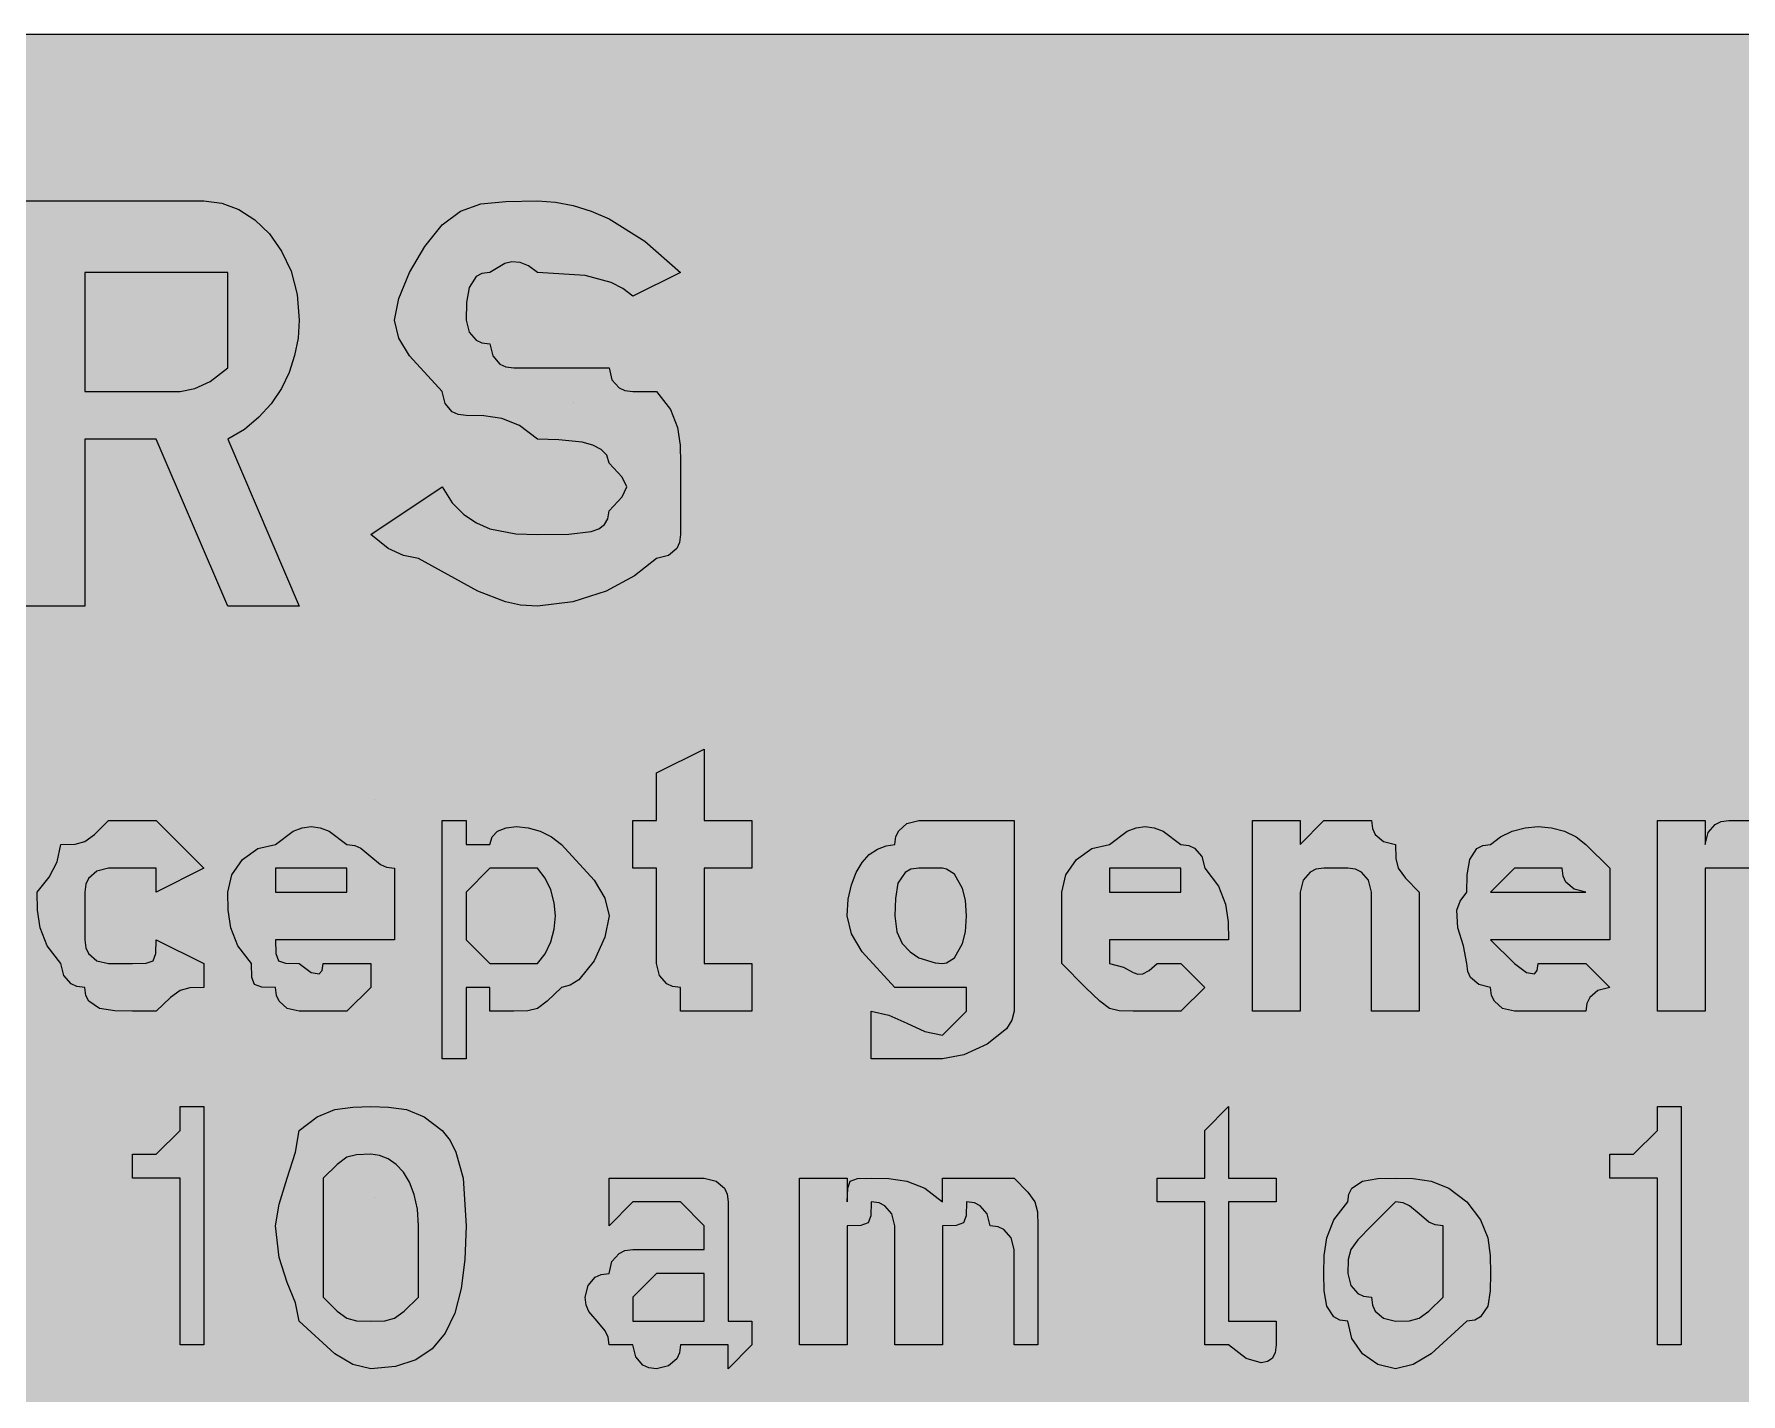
# Model space of a CAD drawing. Header units: metres. Extents: x 10 to 558, y 11 to 259.
# Drawn here: x 364.8 to 450.8, y 190.5 to 259 of the extents above; entities that cross this region are included whole.
import ezdxf

# ---------------------------------------------------------------- set-up
doc = ezdxf.new("R2010")
doc.units = ezdxf.units.M
for name, color, linetype, true_color in [('FILL_FIREBRICK_C36B00', 7, 'Continuous', 0xc36b00), ('FILL_WHITE_FFFFFF', 7, 'Continuous', 0xffffff), ('STROKE_WHITE_FFFFFF', 7, 'Continuous', 0xffffff)]:
    doc.layers.add(name, color=color, linetype=linetype, true_color=true_color)

msp = doc.modelspace()

# ---------------------------------------------------------------- hatches: boundary and pattern name
at = {"layer": 'FILL_FIREBRICK_C36B00', "true_color": 0xc36b00}
h = msp.add_hatch(color=7, dxfattribs=at)
h.dxf.hatch_style = 1
h.paths.add_polyline_path([(551.8, 258.91), (552.54, 258.75), (553.8, 258.21), (554.83, 257.44), (555.75, 256.56), (556.54, 256.06), (557.14, 255.47), (557.56, 254.83), (557.85, 254.16), (558.11, 252.85), (558.15, 251.76), (558.15, 17.76), (558.15, 15.36), (555.75, 12.96), (554.83, 12.08), (553.8, 11.31), (552.54, 10.77), (551.8, 10.61), (550.95, 10.56), (16.95, 10.56), (16.05, 10.58), (15.15, 10.71), (14.25, 11.07), (13.35, 11.76), (12.6, 11.91), (11.83, 12.27), (10.95, 12.96), (10.55, 13.46), (10.26, 14.05), (9.9, 15.36), (9.75, 17.76), (9.75, 251.76), (9.75, 254.16), (9.94, 255.04), (10.35, 255.81), (10.95, 256.56), (11.83, 257.25), (12.6, 257.61), (13.35, 257.76), (14.25, 258.45), (15.15, 258.81), (16.05, 258.94), (16.95, 258.96), (550.95, 258.96), (551.8, 258.91)])
at = {"layer": 'FILL_WHITE_FFFFFF', "true_color": 0xffffff}
h = msp.add_hatch(color=7, dxfattribs=at)
h.dxf.hatch_style = 1
h.paths.add_polyline_path([(373.35, 250.56), (374.25, 250.45), (375.11, 250.13), (375.92, 249.61), (376.65, 248.91), (377.26, 248.04), (377.74, 247.02), (378.04, 245.85), (378.15, 244.56), (378.09, 243.66), (377.92, 242.78), (377.64, 241.92), (377.25, 241.11), (376.74, 240.35), (376.12, 239.67), (375.39, 239.06), (374.55, 238.56), (378.15, 230.16), (374.55, 230.16), (370.95, 238.56), (367.35, 238.56), (367.35, 230.16), (363.75, 230.16), (363.75, 250.56), (373.35, 250.56)])
h.paths.add_polyline_path([(372.9, 241.11), (373.67, 241.47), (374.55, 242.16), (374.55, 244.56), (374.55, 246.96), (372.15, 246.96), (367.35, 246.96), (367.35, 240.96), (372.15, 240.96), (372.9, 241.11)], flags=16)
h = msp.add_hatch(color=7, dxfattribs=at)
h.dxf.hatch_style = 1
h.paths.add_polyline_path([(393.75, 242.16), (393.9, 241.56), (394.26, 241.15), (394.55, 241.01), (394.95, 240.96), (396.15, 240.96), (396.84, 240.06), (397.2, 239.16), (397.33, 238.26), (397.35, 237.36), (397.35, 236.16), (397.35, 234.96), (397.35, 233.76), (397.3, 233.36), (397.16, 233.07), (396.75, 232.71), (396.15, 232.56), (395.04, 231.68), (393.6, 230.91), (391.93, 230.37), (390.15, 230.16), (389.3, 230.21), (388.54, 230.37), (387.15, 230.91), (384.15, 232.56), (383.4, 232.71), (382.63, 233.07), (381.75, 233.76), (385.35, 236.16), (385.85, 235.37), (386.44, 234.77), (387.08, 234.35), (387.75, 234.06), (389.06, 233.8), (390.15, 233.76), (391.72, 233.78), (392.85, 233.91), (393.24, 234.05), (393.53, 234.27), (393.69, 234.56), (393.75, 234.96), (394.42, 235.67), (394.65, 236.16), (394.42, 236.65), (393.75, 237.36), (393.64, 237.76), (393.36, 238.05), (392.93, 238.27), (392.4, 238.41), (391.22, 238.54), (390.15, 238.56), (389.25, 239.25), (388.35, 239.61), (387.45, 239.74), (386.55, 239.76), (386.15, 239.81), (385.86, 239.95), (385.5, 240.36), (385.35, 240.96), (383.7, 242.76), (383.16, 243.66), (382.95, 244.56), (383.16, 245.65), (383.7, 246.96), (384.47, 248.27), (385.35, 249.36), (386.27, 250.05), (387.3, 250.41), (388.56, 250.54), (390.15, 250.56), (391.05, 250.5), (391.95, 250.33), (392.85, 250.05), (393.75, 249.66), (395.55, 248.53), (397.35, 246.96), (394.95, 245.76), (394.45, 246.16), (393.86, 246.45), (392.55, 246.81), (390.15, 246.96), (389.7, 247.3), (389.27, 247.47), (388.86, 247.49), (388.5, 247.41), (387.75, 246.96), (387.35, 246.91), (387.06, 246.75), (386.7, 246.21), (386.57, 245.44), (386.55, 244.56), (386.7, 243.96), (387.06, 243.55), (387.35, 243.41), (387.75, 243.36), (387.9, 242.76), (388.26, 242.35), (388.55, 242.21), (388.95, 242.16), (393.75, 242.16)])
h = msp.add_hatch(color=7, dxfattribs=at)
h.dxf.hatch_style = 1
h.paths.add_polyline_path([(399.75, 212.16), (400.95, 212.16), (400.95, 209.76), (397.35, 209.76), (397.35, 210.96), (396.95, 211.01), (396.66, 211.15), (396.3, 211.56), (396.15, 212.16), (396.15, 216.96), (394.95, 216.96), (394.95, 219.36), (396.15, 219.36), (396.15, 221.76), (398.55, 222.96), (398.55, 219.36), (400.95, 219.36), (400.95, 216.96), (398.55, 216.96), (398.55, 212.16), (399.75, 212.16)])
h = msp.add_hatch(color=7, dxfattribs=at)
h.dxf.hatch_style = 1
h.paths.add_polyline_path([(369.75, 212.16), (370.44, 212.18), (370.8, 212.31), (370.93, 212.67), (370.95, 213.36), (373.35, 212.16), (373.35, 210.96), (372.64, 210.94), (372.15, 210.81), (371.66, 210.45), (370.95, 209.76), (369.75, 209.76), (368.87, 209.78), (368.1, 209.91), (367.56, 210.27), (367.4, 210.56), (367.35, 210.96), (366.95, 211.01), (366.66, 211.15), (366.3, 211.56), (366.15, 212.16), (365.46, 213.06), (365.1, 213.96), (364.97, 214.86), (364.95, 215.76), (365.55, 216.51), (365.96, 217.28), (366.15, 218.16), (366.86, 218.18), (367.35, 218.31), (367.84, 218.67), (368.55, 219.36), (370.95, 219.36), (372.15, 218.16), (373.35, 216.96), (370.95, 215.76), (370.95, 216.96), (368.55, 216.96), (367.95, 216.81), (367.54, 216.45), (367.4, 216.16), (367.35, 215.76), (367.35, 213.36), (367.4, 212.96), (367.54, 212.67), (367.95, 212.31), (368.55, 212.16), (369.75, 212.16)])
h = msp.add_hatch(color=7, dxfattribs=at)
h.dxf.hatch_style = 1
h.paths.add_polyline_path([(388.14, 218.83), (388.57, 219), (389.1, 219.06), (389.68, 219), (390.28, 218.83), (390.85, 218.55), (391.35, 218.16), (393, 216.36), (393.54, 215.46), (393.75, 214.56), (393.54, 213.49), (393, 212.31), (392.23, 211.35), (391.8, 211.07), (391.35, 210.96), (390.64, 210.27), (390.15, 209.91), (389.66, 209.78), (388.95, 209.76), (387.75, 209.76), (387.75, 210.96), (386.55, 210.96), (386.55, 209.76), (386.55, 207.36), (385.35, 207.36), (385.35, 219.36), (386.55, 219.36), (386.55, 218.16), (387.75, 218.16), (387.86, 218.55), (388.14, 218.83)])
h.paths.add_polyline_path([(386.55, 213.36), (387.75, 212.16), (388.95, 212.16), (390.15, 212.16), (390.54, 212.66), (390.82, 213.25), (390.99, 213.89), (391.05, 214.56), (390.99, 215.23), (390.82, 215.87), (390.54, 216.46), (390.15, 216.96), (388.95, 216.96), (387.75, 216.96), (386.55, 215.76), (386.55, 213.36)], flags=16)
h = msp.add_hatch(color=7, dxfattribs=at)
h.dxf.hatch_style = 1
h.paths.add_polyline_path([(414.04, 209.31), (413.76, 208.88), (412.8, 208.11), (411.62, 207.57), (410.55, 207.36), (406.95, 207.36), (406.95, 209.76), (407.85, 209.57), (408.75, 209.16), (409.65, 208.75), (410.55, 208.56), (411.75, 209.76), (411.75, 210.96), (410.55, 210.96), (408.15, 210.96), (406.5, 212.76), (405.96, 213.66), (405.75, 214.56), (405.8, 215.4), (405.96, 216.13), (406.19, 216.75), (406.5, 217.26), (406.86, 217.65), (407.27, 217.93), (407.7, 218.1), (408.15, 218.16), (408.2, 218.56), (408.34, 218.85), (408.75, 219.21), (409.35, 219.36), (410.55, 219.36), (411.75, 219.36), (414.15, 219.36), (414.15, 209.76), (414.04, 209.31)])
h.paths.add_polyline_path([(408.95, 216.91), (408.66, 216.75), (408.3, 216.21), (408.17, 215.44), (408.15, 214.56), (408.25, 213.77), (408.52, 213.17), (408.91, 212.75), (409.35, 212.46), (410.18, 212.2), (410.55, 212.16), (410.74, 212.2), (411.15, 212.46), (411.56, 213.17), (411.7, 213.77), (411.75, 214.56), (411.7, 215.35), (411.56, 215.95), (411.15, 216.66), (410.74, 216.92), (410.55, 216.96), (409.35, 216.96), (408.95, 216.91)], flags=16)
h = msp.add_hatch(color=7, dxfattribs=at)
h.dxf.hatch_style = 1
h.paths.add_polyline_path([(429.75, 216.96), (429.35, 216.91), (429.06, 216.77), (428.7, 216.36), (428.55, 215.76), (428.55, 209.76), (426.15, 209.76), (426.15, 219.36), (428.55, 219.36), (428.55, 218.16), (429.75, 219.36), (432.15, 219.36), (432.2, 218.96), (432.34, 218.67), (432.75, 218.31), (433.35, 218.16), (433.37, 217.45), (433.5, 216.96), (433.86, 216.47), (434.55, 215.76), (434.55, 209.76), (432.15, 209.76), (432.15, 215.76), (432, 216.36), (431.64, 216.77), (431.35, 216.91), (430.95, 216.96), (429.75, 216.96)])
h = msp.add_hatch(color=7, dxfattribs=at)
h.dxf.hatch_style = 1
h.paths.add_polyline_path([(449.1, 218.76), (449.46, 219.17), (449.75, 219.31), (450.15, 219.36), (451.35, 219.36), (451.35, 216.96), (448.95, 216.96), (448.95, 215.76), (448.95, 209.76), (446.55, 209.76), (446.55, 219.36), (448.95, 219.36), (448.95, 218.16), (449.1, 218.76)])
h = msp.add_hatch(color=7, dxfattribs=at)
h.dxf.hatch_style = 1
h.paths.add_polyline_path([(377.14, 210.27), (377, 210.56), (376.95, 210.96), (376.26, 210.98), (375.9, 211.11), (375.77, 211.47), (375.75, 212.16), (375.06, 213.06), (374.7, 213.96), (374.57, 214.86), (374.55, 215.76), (374.76, 216.64), (375.3, 217.41), (376.07, 217.95), (376.95, 218.16), (377.85, 218.83), (378.3, 219), (378.75, 219.06), (379.2, 219), (379.65, 218.83), (380.55, 218.16), (380.95, 218.11), (381.26, 217.97), (381.75, 217.56), (382.24, 217.15), (382.55, 217.01), (382.95, 216.96), (382.95, 213.36), (376.95, 213.36), (376.97, 212.67), (377.1, 212.31), (377.46, 212.18), (378.15, 212.16), (378.75, 211.71), (379.16, 211.65), (379.3, 211.82), (379.35, 212.16), (380.55, 212.16), (381.75, 212.16), (381.75, 210.96), (380.55, 209.76), (378.15, 209.76), (377.55, 209.91), (377.14, 210.27)])
h.paths.add_polyline_path([(380.55, 216.96), (379.35, 216.96), (378.15, 216.96), (376.95, 216.96), (376.95, 215.76), (380.55, 215.76), (380.55, 216.96)], flags=16)
h = msp.add_hatch(color=7, dxfattribs=at)
h.dxf.hatch_style = 1
h.paths.add_polyline_path([(418.95, 209.91), (418.46, 210.27), (417.75, 210.96), (416.55, 212.16), (416.55, 215.76), (416.76, 216.64), (417.3, 217.41), (418.07, 217.95), (418.95, 218.16), (419.85, 218.83), (420.3, 219), (420.75, 219.06), (421.2, 219), (421.65, 218.83), (422.55, 218.16), (422.95, 218.11), (423.24, 217.97), (423.6, 217.56), (423.75, 216.96), (424.44, 216.06), (424.8, 215.16), (424.93, 214.26), (424.95, 213.36), (418.95, 213.36), (418.95, 212.16), (419.66, 211.99), (420.15, 211.71), (420.38, 211.63), (420.64, 211.65), (420.95, 211.82), (421.35, 212.16), (422.55, 212.16), (423.75, 210.96), (422.55, 209.76), (420.15, 209.76), (419.44, 209.78), (418.95, 209.91)])
h.paths.add_polyline_path([(422.55, 216.96), (421.35, 216.96), (420.15, 216.96), (418.95, 216.96), (418.95, 215.76), (422.55, 215.76), (422.55, 216.96)], flags=16)
h = msp.add_hatch(color=7, dxfattribs=at)
h.dxf.hatch_style = 1
h.paths.add_polyline_path([(438.34, 210.27), (438.2, 210.56), (438.15, 210.96), (437.55, 211.11), (437.14, 211.47), (437, 211.76), (436.95, 212.16), (436.78, 213.06), (436.5, 213.96), (436.44, 214.86), (436.61, 215.31), (436.95, 215.76), (436.97, 216.64), (437.1, 217.41), (437.46, 217.95), (437.75, 218.11), (438.15, 218.16), (438.65, 218.55), (439.24, 218.83), (439.88, 219), (440.55, 219.06), (441.22, 219), (441.86, 218.83), (442.45, 218.55), (442.95, 218.16), (444.15, 216.96), (444.15, 213.36), (438.15, 213.36), (439.35, 212.16), (439.95, 211.71), (440.36, 211.65), (440.5, 211.82), (440.55, 212.16), (442.95, 212.16), (444.15, 210.96), (443.55, 210.81), (443.14, 210.45), (443, 210.16), (442.95, 209.76), (439.35, 209.76), (438.75, 209.91), (438.34, 210.27)])
h.paths.add_polyline_path([(442.35, 215.91), (441.94, 216.27), (441.8, 216.56), (441.75, 216.96), (439.35, 216.96), (438.15, 215.76), (442.95, 215.76), (442.35, 215.91)], flags=16)
h = msp.add_hatch(color=7, dxfattribs=at)
h.dxf.hatch_style = 1
h.paths.add_polyline_path([(372.15, 192.96), (372.15, 201.36), (369.75, 201.36), (369.75, 202.56), (370.95, 202.56), (372.15, 203.76), (372.15, 204.96), (373.35, 204.96), (373.35, 192.96), (372.15, 192.96)])
h = msp.add_hatch(color=7, dxfattribs=at)
h.dxf.hatch_style = 1
h.paths.add_polyline_path([(377.55, 201.36), (377.96, 202.67), (378.15, 203.76), (379.05, 204.45), (379.95, 204.81), (380.85, 204.94), (381.75, 204.96), (382.65, 204.94), (383.55, 204.81), (384.45, 204.45), (385.35, 203.76), (385.75, 203.26), (386.04, 202.67), (386.4, 201.36), (386.55, 198.96), (386.49, 197.27), (386.31, 195.81), (385.98, 194.57), (385.5, 193.56), (384.85, 192.77), (384.02, 192.21), (382.99, 191.87), (381.75, 191.76), (380.85, 191.97), (379.95, 192.51), (378.15, 194.16), (377.96, 195.08), (377.55, 196.11), (377.14, 197.37), (376.95, 198.96), (377.14, 200.05), (377.55, 201.36)])
h.paths.add_polyline_path([(382.95, 194.31), (383.44, 194.67), (384.15, 195.36), (384.15, 198.96), (384.1, 199.8), (383.94, 200.53), (383.71, 201.15), (383.4, 201.66), (383.04, 202.05), (382.63, 202.33), (382.2, 202.5), (381.75, 202.56), (381.04, 202.54), (380.55, 202.41), (380.06, 202.05), (379.35, 201.36), (379.35, 198.96), (379.35, 195.36), (380.06, 194.67), (380.55, 194.31), (381.04, 194.18), (381.75, 194.16), (382.46, 194.18), (382.95, 194.31)], flags=16)
h = msp.add_hatch(color=7, dxfattribs=at)
h.dxf.hatch_style = 1
h.paths.add_polyline_path([(426.15, 194.16), (427.35, 194.16), (427.35, 192.96), (427.3, 192.57), (427.14, 192.28), (426.91, 192.12), (426.6, 192.06), (425.83, 192.28), (424.95, 192.96), (423.75, 192.96), (423.75, 194.16), (423.75, 200.16), (421.35, 200.16), (421.35, 201.36), (423.75, 201.36), (423.75, 203.76), (424.95, 204.96), (424.95, 201.36), (427.35, 201.36), (427.35, 200.16), (424.95, 200.16), (424.95, 194.16), (426.15, 194.16)])
h = msp.add_hatch(color=7, dxfattribs=at)
h.dxf.hatch_style = 1
h.paths.add_polyline_path([(446.55, 192.96), (446.55, 201.36), (444.15, 201.36), (444.15, 202.56), (445.35, 202.56), (446.55, 203.76), (446.55, 204.96), (447.75, 204.96), (447.75, 192.96), (446.55, 192.96)])
h = msp.add_hatch(color=7, dxfattribs=at)
h.dxf.hatch_style = 1
h.paths.add_polyline_path([(395.46, 191.95), (395.1, 192.36), (394.95, 192.96), (393.75, 192.96), (393.7, 193.36), (393.56, 193.67), (393.15, 194.16), (392.74, 194.65), (392.6, 194.96), (392.55, 195.36), (392.7, 195.96), (393.06, 196.37), (393.35, 196.51), (393.75, 196.56), (393.9, 197.16), (394.26, 197.57), (394.55, 197.71), (394.95, 197.76), (396.15, 197.76), (397.35, 197.76), (398.55, 197.76), (398.55, 198.96), (397.35, 200.16), (396.15, 200.16), (394.95, 200.16), (393.75, 198.96), (393.75, 200.16), (393.75, 201.36), (394.95, 201.36), (396.15, 201.36), (398.55, 201.36), (399.15, 201.21), (399.56, 200.85), (399.7, 200.56), (399.75, 200.16), (399.75, 198.96), (399.75, 197.76), (399.75, 194.16), (400.95, 194.16), (400.95, 192.96), (399.75, 191.76), (399.75, 192.96), (398.55, 192.96), (397.35, 192.96), (397.3, 192.56), (397.16, 192.27), (396.75, 191.91), (396.15, 191.76), (395.75, 191.81), (395.46, 191.95)])
h.paths.add_polyline_path([(398.55, 194.16), (398.55, 195.36), (398.55, 196.56), (397.35, 196.56), (396.15, 196.56), (394.95, 195.36), (394.95, 194.16), (396.15, 194.16), (397.35, 194.16), (398.55, 194.16)], flags=16)
h = msp.add_hatch(color=7, dxfattribs=at)
h.dxf.hatch_style = 1
h.paths.add_polyline_path([(405.75, 200.16), (405.77, 200.85), (405.9, 201.21), (406.26, 201.34), (406.95, 201.36), (407.85, 201.34), (408.75, 201.21), (409.65, 200.85), (410.55, 200.16), (410.55, 201.36), (411.75, 201.36), (414.15, 201.36), (414.84, 200.65), (415.2, 200.16), (415.33, 199.67), (415.35, 198.96), (415.35, 192.96), (414.15, 192.96), (414.15, 197.76), (414, 198.36), (413.64, 198.77), (413.35, 198.91), (412.95, 198.96), (412.8, 199.56), (412.44, 199.97), (412.15, 200.11), (411.75, 200.16), (411.73, 199.47), (411.6, 199.11), (411.24, 198.98), (410.55, 198.96), (410.55, 197.76), (410.55, 192.96), (408.15, 192.96), (408.15, 197.76), (408.15, 198.96), (408, 199.56), (407.64, 199.97), (407.35, 200.11), (406.95, 200.16), (406.93, 199.47), (406.8, 199.11), (406.44, 198.98), (405.75, 198.96), (405.75, 197.76), (405.75, 192.96), (403.35, 192.96), (403.35, 201.36), (405.75, 201.36), (405.75, 200.16)])
h = msp.add_hatch(color=7, dxfattribs=at)
h.dxf.hatch_style = 1
h.paths.add_polyline_path([(429.9, 198.36), (430.26, 199.26), (430.95, 200.16), (431, 200.56), (431.16, 200.85), (431.7, 201.21), (432.47, 201.34), (433.35, 201.36), (434.25, 201.34), (435.15, 201.21), (436.05, 200.85), (436.95, 200.16), (437.64, 199.26), (438, 198.36), (438.13, 197.46), (438.15, 196.56), (438.13, 195.68), (438, 194.91), (437.64, 194.37), (437.35, 194.21), (436.95, 194.16), (435.15, 192.51), (434.25, 191.97), (433.35, 191.76), (432.47, 191.97), (431.7, 192.51), (431.16, 193.28), (430.95, 194.16), (430.55, 194.21), (430.26, 194.37), (429.9, 194.91), (429.77, 195.68), (429.75, 196.56), (429.77, 197.46), (429.9, 198.36)])
h.paths.add_polyline_path([(431.46, 198.25), (431.1, 197.76), (430.97, 197.27), (430.95, 196.56), (431.1, 195.96), (431.46, 195.55), (431.75, 195.41), (432.15, 195.36), (432.2, 194.96), (432.34, 194.67), (432.75, 194.31), (433.35, 194.16), (434.06, 194.18), (434.55, 194.31), (435.04, 194.67), (435.75, 195.36), (435.75, 196.56), (435.75, 198.96), (435.35, 199.01), (435.04, 199.15), (434.55, 199.56), (434.06, 199.97), (433.75, 200.11), (433.35, 200.16), (432.15, 198.96), (431.46, 198.25)], flags=16)

# ---------------------------------------------------------------- linework, layer by layer
at = {"layer": 'FILL_FIREBRICK_C36B00', "lineweight": 0, "true_color": 0xc36b00}
msp.add_lwpolyline([(16.95, 258.96), (550.95, 258.96), (551.8, 258.91), (552.54, 258.75), (553.8, 258.21), (554.83, 257.44), (555.75, 256.56), (556.54, 256.06), (557.14, 255.47), (557.56, 254.83), (557.85, 254.16), (558.11, 252.85), (558.15, 251.76), (558.15, 17.76), (558.15, 15.36), (555.75, 12.96), (554.83, 12.08), (553.8, 11.31), (552.54, 10.77), (551.8, 10.61), (550.95, 10.56), (16.95, 10.56)], dxfattribs=at)
at = {"layer": 'FILL_WHITE_FFFFFF', "lineweight": 0, "true_color": 0xffffff}
for points in [[(373.35, 250.56), (374.25, 250.45), (375.11, 250.13), (375.92, 249.61), (376.65, 248.91), (377.26, 248.04), (377.74, 247.02), (378.04, 245.85), (378.15, 244.56), (378.09, 243.66), (377.92, 242.78), (377.64, 241.92), (377.25, 241.11), (376.74, 240.35), (376.12, 239.67), (375.39, 239.06), (374.55, 238.56), (378.15, 230.16), (374.55, 230.16), (370.95, 238.56), (367.35, 238.56), (367.35, 230.16), (363.75, 230.16), (363.75, 250.56)], [(393.75, 242.16), (393.9, 241.56), (394.26, 241.15), (394.55, 241.01), (394.95, 240.96), (396.15, 240.96), (396.84, 240.06), (397.2, 239.16), (397.33, 238.26), (397.35, 237.36), (397.35, 236.16), (397.35, 234.96), (397.35, 233.76), (397.3, 233.36), (397.16, 233.07), (396.75, 232.71), (396.15, 232.56), (395.04, 231.68), (393.6, 230.91), (391.93, 230.37), (390.15, 230.16), (389.3, 230.21), (388.54, 230.37), (387.15, 230.91), (384.15, 232.56), (383.4, 232.71), (382.63, 233.07), (381.75, 233.76), (385.35, 236.16), (385.85, 235.37), (386.44, 234.77), (387.08, 234.35), (387.75, 234.06), (389.06, 233.8), (390.15, 233.76), (391.72, 233.78), (392.85, 233.91), (393.24, 234.05), (393.53, 234.27), (393.69, 234.56), (393.75, 234.96), (394.42, 235.67), (394.65, 236.16), (394.42, 236.65), (393.75, 237.36), (393.64, 237.76), (393.36, 238.05), (392.93, 238.27), (392.4, 238.41), (391.22, 238.54), (390.15, 238.56), (389.25, 239.25), (388.35, 239.61), (387.45, 239.74), (386.55, 239.76), (386.15, 239.81), (385.86, 239.95), (385.5, 240.36), (385.35, 240.96), (383.7, 242.76), (383.16, 243.66), (382.95, 244.56), (383.16, 245.65), (383.7, 246.96), (384.47, 248.27), (385.35, 249.36), (386.27, 250.05), (387.3, 250.41), (388.56, 250.54), (390.15, 250.56), (391.05, 250.5), (391.95, 250.33), (392.85, 250.05), (393.75, 249.66), (395.55, 248.53), (397.35, 246.96), (394.95, 245.76), (394.45, 246.16), (393.86, 246.45), (392.55, 246.81), (390.15, 246.96), (389.7, 247.3), (389.27, 247.47), (388.86, 247.49), (388.5, 247.41), (387.75, 246.96), (387.35, 246.91), (387.06, 246.75), (386.7, 246.21), (386.57, 245.44), (386.55, 244.56), (386.7, 243.96), (387.06, 243.55), (387.35, 243.41), (387.75, 243.36), (387.9, 242.76), (388.26, 242.35), (388.55, 242.21), (388.95, 242.16)], [(372.9, 241.11), (373.67, 241.47), (374.55, 242.16), (374.55, 244.56), (374.55, 246.96), (372.15, 246.96), (367.35, 246.96), (367.35, 240.96), (372.15, 240.96)], [(399.75, 212.16), (400.95, 212.16), (400.95, 209.76), (397.35, 209.76), (397.35, 210.96), (396.95, 211.01), (396.66, 211.15), (396.3, 211.56), (396.15, 212.16), (396.15, 216.96), (394.95, 216.96), (394.95, 219.36), (396.15, 219.36), (396.15, 221.76), (398.55, 222.96), (398.55, 219.36), (400.95, 219.36), (400.95, 216.96), (398.55, 216.96), (398.55, 212.16)], [(369.75, 212.16), (370.44, 212.18), (370.8, 212.31), (370.93, 212.67), (370.95, 213.36), (373.35, 212.16), (373.35, 210.96), (372.64, 210.94), (372.15, 210.81), (371.66, 210.45), (370.95, 209.76), (369.75, 209.76), (368.87, 209.78), (368.1, 209.91), (367.56, 210.27), (367.4, 210.56), (367.35, 210.96), (366.95, 211.01), (366.66, 211.15), (366.3, 211.56), (366.15, 212.16), (365.46, 213.06), (365.1, 213.96), (364.97, 214.86), (364.95, 215.76), (365.55, 216.51), (365.96, 217.28), (366.15, 218.16), (366.86, 218.18), (367.35, 218.31), (367.84, 218.67), (368.55, 219.36), (370.95, 219.36), (372.15, 218.16), (373.35, 216.96), (370.95, 215.76), (370.95, 216.96), (368.55, 216.96), (367.95, 216.81), (367.54, 216.45), (367.4, 216.16), (367.35, 215.76), (367.35, 213.36), (367.4, 212.96), (367.54, 212.67), (367.95, 212.31), (368.55, 212.16)], [(388.14, 218.83), (388.57, 219), (389.1, 219.06), (389.68, 219), (390.28, 218.83), (390.85, 218.55), (391.35, 218.16), (393, 216.36), (393.54, 215.46), (393.75, 214.56), (393.54, 213.49), (393, 212.31), (392.23, 211.35), (391.8, 211.07), (391.35, 210.96), (390.64, 210.27), (390.15, 209.91), (389.66, 209.78), (388.95, 209.76), (387.75, 209.76), (387.75, 210.96), (386.55, 210.96), (386.55, 209.76), (386.55, 207.36), (385.35, 207.36), (385.35, 219.36), (386.55, 219.36), (386.55, 218.16), (387.75, 218.16), (387.86, 218.55)], [(414.04, 209.31), (413.76, 208.88), (412.8, 208.11), (411.62, 207.57), (410.55, 207.36), (406.95, 207.36), (406.95, 209.76), (407.85, 209.57), (408.75, 209.16), (409.65, 208.75), (410.55, 208.56), (411.75, 209.76), (411.75, 210.96), (410.55, 210.96), (408.15, 210.96), (406.5, 212.76), (405.96, 213.66), (405.75, 214.56), (405.8, 215.4), (405.96, 216.13), (406.19, 216.75), (406.5, 217.26), (406.86, 217.65), (407.27, 217.93), (407.7, 218.1), (408.15, 218.16), (408.2, 218.56), (408.34, 218.85), (408.75, 219.21), (409.35, 219.36), (410.55, 219.36), (411.75, 219.36), (414.15, 219.36), (414.15, 209.76)], [(429.75, 216.96), (429.35, 216.91), (429.06, 216.77), (428.7, 216.36), (428.55, 215.76), (428.55, 209.76), (426.15, 209.76), (426.15, 219.36), (428.55, 219.36), (428.55, 218.16), (429.75, 219.36), (432.15, 219.36), (432.2, 218.96), (432.34, 218.67), (432.75, 218.31), (433.35, 218.16), (433.37, 217.45), (433.5, 216.96), (433.86, 216.47), (434.55, 215.76), (434.55, 209.76), (432.15, 209.76), (432.15, 215.76), (432, 216.36), (431.64, 216.77), (431.35, 216.91), (430.95, 216.96)], [(449.1, 218.76), (449.46, 219.17), (449.75, 219.31), (450.15, 219.36), (451.35, 219.36), (451.35, 216.96), (448.95, 216.96), (448.95, 215.76), (448.95, 209.76), (446.55, 209.76), (446.55, 219.36), (448.95, 219.36), (448.95, 218.16)], [(377.14, 210.27), (377, 210.56), (376.95, 210.96), (376.26, 210.98), (375.9, 211.11), (375.77, 211.47), (375.75, 212.16), (375.06, 213.06), (374.7, 213.96), (374.57, 214.86), (374.55, 215.76), (374.76, 216.64), (375.3, 217.41), (376.07, 217.95), (376.95, 218.16), (377.85, 218.83), (378.3, 219), (378.75, 219.06), (379.2, 219), (379.65, 218.83), (380.55, 218.16), (380.95, 218.11), (381.26, 217.97), (381.75, 217.56), (382.24, 217.15), (382.55, 217.01), (382.95, 216.96), (382.95, 213.36), (376.95, 213.36), (376.97, 212.67), (377.1, 212.31), (377.46, 212.18), (378.15, 212.16), (378.75, 211.71), (379.16, 211.65), (379.3, 211.82), (379.35, 212.16), (380.55, 212.16), (381.75, 212.16), (381.75, 210.96), (380.55, 209.76), (378.15, 209.76), (377.55, 209.91)], [(418.95, 209.91), (418.46, 210.27), (417.75, 210.96), (416.55, 212.16), (416.55, 215.76), (416.76, 216.64), (417.3, 217.41), (418.07, 217.95), (418.95, 218.16), (419.85, 218.83), (420.3, 219), (420.75, 219.06), (421.2, 219), (421.65, 218.83), (422.55, 218.16), (422.95, 218.11), (423.24, 217.97), (423.6, 217.56), (423.75, 216.96), (424.44, 216.06), (424.8, 215.16), (424.93, 214.26), (424.95, 213.36), (418.95, 213.36), (418.95, 212.16), (419.66, 211.99), (420.15, 211.71), (420.38, 211.63), (420.64, 211.65), (420.95, 211.82), (421.35, 212.16), (422.55, 212.16), (423.75, 210.96), (422.55, 209.76), (420.15, 209.76), (419.44, 209.78)], [(438.34, 210.27), (438.2, 210.56), (438.15, 210.96), (437.55, 211.11), (437.14, 211.47), (437, 211.76), (436.95, 212.16), (436.78, 213.06), (436.5, 213.96), (436.44, 214.86), (436.61, 215.31), (436.95, 215.76), (436.97, 216.64), (437.1, 217.41), (437.46, 217.95), (437.75, 218.11), (438.15, 218.16), (438.65, 218.55), (439.24, 218.83), (439.88, 219), (440.55, 219.06), (441.22, 219), (441.86, 218.83), (442.45, 218.55), (442.95, 218.16), (444.15, 216.96), (444.15, 213.36), (438.15, 213.36), (439.35, 212.16), (439.95, 211.71), (440.36, 211.65), (440.5, 211.82), (440.55, 212.16), (442.95, 212.16), (444.15, 210.96), (443.55, 210.81), (443.14, 210.45), (443, 210.16), (442.95, 209.76), (439.35, 209.76), (438.75, 209.91)], [(380.55, 216.96), (379.35, 216.96), (378.15, 216.96), (376.95, 216.96), (376.95, 215.76), (380.55, 215.76)], [(386.55, 213.36), (387.75, 212.16), (388.95, 212.16), (390.15, 212.16), (390.54, 212.66), (390.82, 213.25), (390.99, 213.89), (391.05, 214.56), (390.99, 215.23), (390.82, 215.87), (390.54, 216.46), (390.15, 216.96), (388.95, 216.96), (387.75, 216.96), (386.55, 215.76)], [(408.95, 216.91), (408.66, 216.75), (408.3, 216.21), (408.17, 215.44), (408.15, 214.56), (408.25, 213.77), (408.52, 213.17), (408.91, 212.75), (409.35, 212.46), (410.18, 212.2), (410.55, 212.16), (410.74, 212.2), (411.15, 212.46), (411.56, 213.17), (411.7, 213.77), (411.75, 214.56), (411.7, 215.35), (411.56, 215.95), (411.15, 216.66), (410.74, 216.92), (410.55, 216.96), (409.35, 216.96)], [(422.55, 216.96), (421.35, 216.96), (420.15, 216.96), (418.95, 216.96), (418.95, 215.76), (422.55, 215.76)], [(442.35, 215.91), (441.94, 216.27), (441.8, 216.56), (441.75, 216.96), (439.35, 216.96), (438.15, 215.76), (442.95, 215.76)], [(372.15, 192.96), (372.15, 201.36), (369.75, 201.36), (369.75, 202.56), (370.95, 202.56), (372.15, 203.76), (372.15, 204.96), (373.35, 204.96), (373.35, 192.96)], [(377.55, 201.36), (377.96, 202.67), (378.15, 203.76), (379.05, 204.45), (379.95, 204.81), (380.85, 204.94), (381.75, 204.96), (382.65, 204.94), (383.55, 204.81), (384.45, 204.45), (385.35, 203.76), (385.75, 203.26), (386.04, 202.67), (386.4, 201.36), (386.55, 198.96), (386.49, 197.27), (386.31, 195.81), (385.98, 194.57), (385.5, 193.56), (384.85, 192.77), (384.02, 192.21), (382.99, 191.87), (381.75, 191.76), (380.85, 191.97), (379.95, 192.51), (378.15, 194.16), (377.96, 195.08), (377.55, 196.11), (377.14, 197.37), (376.95, 198.96), (377.14, 200.05)], [(426.15, 194.16), (427.35, 194.16), (427.35, 192.96), (427.3, 192.57), (427.14, 192.28), (426.91, 192.12), (426.6, 192.06), (425.83, 192.28), (424.95, 192.96), (423.75, 192.96), (423.75, 194.16), (423.75, 200.16), (421.35, 200.16), (421.35, 201.36), (423.75, 201.36), (423.75, 203.76), (424.95, 204.96), (424.95, 201.36), (427.35, 201.36), (427.35, 200.16), (424.95, 200.16), (424.95, 194.16)], [(446.55, 192.96), (446.55, 201.36), (444.15, 201.36), (444.15, 202.56), (445.35, 202.56), (446.55, 203.76), (446.55, 204.96), (447.75, 204.96), (447.75, 192.96)], [(382.95, 194.31), (383.44, 194.67), (384.15, 195.36), (384.15, 198.96), (384.1, 199.8), (383.94, 200.53), (383.71, 201.15), (383.4, 201.66), (383.04, 202.05), (382.63, 202.33), (382.2, 202.5), (381.75, 202.56), (381.04, 202.54), (380.55, 202.41), (380.06, 202.05), (379.35, 201.36), (379.35, 198.96), (379.35, 195.36), (380.06, 194.67), (380.55, 194.31), (381.04, 194.18), (381.75, 194.16), (382.46, 194.18)], [(395.46, 191.95), (395.1, 192.36), (394.95, 192.96), (393.75, 192.96), (393.7, 193.36), (393.56, 193.67), (393.15, 194.16), (392.74, 194.65), (392.6, 194.96), (392.55, 195.36), (392.7, 195.96), (393.06, 196.37), (393.35, 196.51), (393.75, 196.56), (393.9, 197.16), (394.26, 197.57), (394.55, 197.71), (394.95, 197.76), (396.15, 197.76), (397.35, 197.76), (398.55, 197.76), (398.55, 198.96), (397.35, 200.16), (396.15, 200.16), (394.95, 200.16), (393.75, 198.96), (393.75, 200.16), (393.75, 201.36), (394.95, 201.36), (396.15, 201.36), (398.55, 201.36), (399.15, 201.21), (399.56, 200.85), (399.7, 200.56), (399.75, 200.16), (399.75, 198.96), (399.75, 197.76), (399.75, 194.16), (400.95, 194.16), (400.95, 192.96), (399.75, 191.76), (399.75, 192.96), (398.55, 192.96), (397.35, 192.96), (397.3, 192.56), (397.16, 192.27), (396.75, 191.91), (396.15, 191.76), (395.75, 191.81)], [(405.75, 200.16), (405.77, 200.85), (405.9, 201.21), (406.26, 201.34), (406.95, 201.36), (407.85, 201.34), (408.75, 201.21), (409.65, 200.85), (410.55, 200.16), (410.55, 201.36), (411.75, 201.36), (414.15, 201.36), (414.84, 200.65), (415.2, 200.16), (415.33, 199.67), (415.35, 198.96), (415.35, 192.96), (414.15, 192.96), (414.15, 197.76), (414, 198.36), (413.64, 198.77), (413.35, 198.91), (412.95, 198.96), (412.8, 199.56), (412.44, 199.97), (412.15, 200.11), (411.75, 200.16), (411.73, 199.47), (411.6, 199.11), (411.24, 198.98), (410.55, 198.96), (410.55, 197.76), (410.55, 192.96), (408.15, 192.96), (408.15, 197.76), (408.15, 198.96), (408, 199.56), (407.64, 199.97), (407.35, 200.11), (406.95, 200.16), (406.93, 199.47), (406.8, 199.11), (406.44, 198.98), (405.75, 198.96), (405.75, 197.76), (405.75, 192.96), (403.35, 192.96), (403.35, 201.36), (405.75, 201.36)], [(429.9, 198.36), (430.26, 199.26), (430.95, 200.16), (431, 200.56), (431.16, 200.85), (431.7, 201.21), (432.47, 201.34), (433.35, 201.36), (434.25, 201.34), (435.15, 201.21), (436.05, 200.85), (436.95, 200.16), (437.64, 199.26), (438, 198.36), (438.13, 197.46), (438.15, 196.56), (438.13, 195.68), (438, 194.91), (437.64, 194.37), (437.35, 194.21), (436.95, 194.16), (435.15, 192.51), (434.25, 191.97), (433.35, 191.76), (432.47, 191.97), (431.7, 192.51), (431.16, 193.28), (430.95, 194.16), (430.55, 194.21), (430.26, 194.37), (429.9, 194.91), (429.77, 195.68), (429.75, 196.56), (429.77, 197.46)], [(431.46, 198.25), (431.1, 197.76), (430.97, 197.27), (430.95, 196.56), (431.1, 195.96), (431.46, 195.55), (431.75, 195.41), (432.15, 195.36), (432.2, 194.96), (432.34, 194.67), (432.75, 194.31), (433.35, 194.16), (434.06, 194.18), (434.55, 194.31), (435.04, 194.67), (435.75, 195.36), (435.75, 196.56), (435.75, 198.96), (435.35, 199.01), (435.04, 199.15), (434.55, 199.56), (434.06, 199.97), (433.75, 200.11), (433.35, 200.16), (432.15, 198.96)], [(398.55, 194.16), (398.55, 195.36), (398.55, 196.56), (397.35, 196.56), (396.15, 196.56), (394.95, 195.36), (394.95, 194.16), (396.15, 194.16), (397.35, 194.16)]]:
    msp.add_lwpolyline(points, close=True, dxfattribs=at)
at = {"layer": 'STROKE_WHITE_FFFFFF', "lineweight": 0, "true_color": 0xffffff}
for points in [[(391.95, 240.4), (391.95, 240.4)], [(391.95, 230.4), (391.95, 230.4)], [(381.95, 220.4), (381.95, 220.4)], [(381.95, 200.4), (381.95, 200.4)], [(381.95, 200.4), (381.95, 200.4)], [(381.95, 200.4), (381.95, 200.4)], [(381.95, 200.4), (381.95, 200.4)], [(381.95, 200.4), (381.95, 200.4)], [(381.95, 200.4), (381.95, 200.4)], [(381.95, 200.4), (381.95, 200.4)], [(381.95, 200.4), (381.95, 200.4)], [(381.95, 200.4), (381.95, 200.4)], [(381.95, 200.4), (381.95, 200.4)]]:
    msp.add_lwpolyline(points, dxfattribs=at)

doc.saveas('drawing.dxf')
